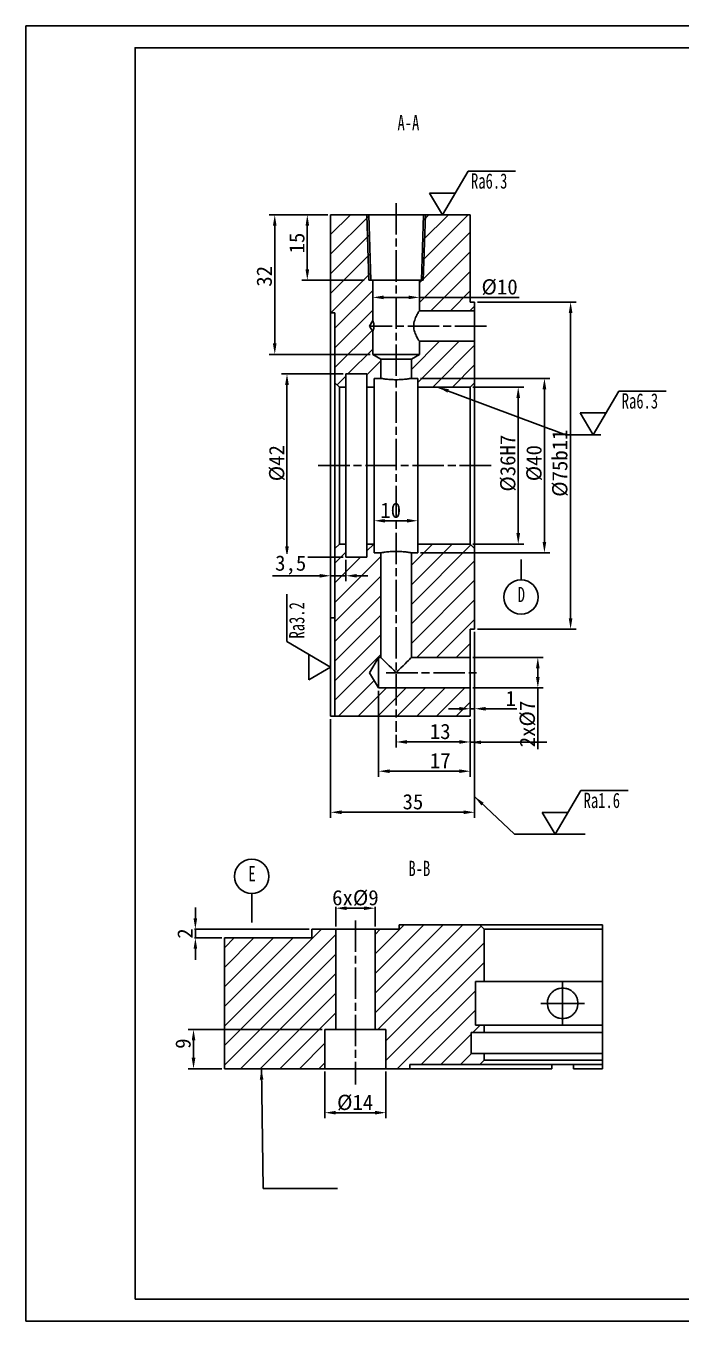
# Model space of a CAD drawing. Header units: millimetres. Extents: x 0 to 420, y 0 to 297.
# Drawn here: x 0 to 150.1, y 0 to 297 of the extents above; entities that cross this region are included whole.
import ezdxf

# ---------------------------------------------------------------- set-up
doc = ezdxf.new("R2010")
doc.units = ezdxf.units.MM
doc.header["$LTSCALE"] = 0.3
doc.linetypes.add('ACAD_ISO08W100', pattern=[36, 24, -3, 6, -3])
doc.layers.add('10', color=7, linetype='Continuous')
for name, color, linetype, lineweight in [('尺寸', 3, 'Continuous', 25), ('点画线', 1, 'ACAD_ISO08W100', 25), ('粗实线', 5, 'Continuous', 30), ('细实线', 3, 'Continuous', 25)]:
    doc.layers.add(name, color=color, linetype=linetype, lineweight=lineweight)
doc.styles.add('SLDTEXTSTYLE2', font='TXT', dxfattribs={"width": 0.7})
doc.styles.add('SLDTEXTSTYLE5', font='TXT', dxfattribs={"width": 0.7})
doc.styles.get("Standard").update_dxf_attribs({"font": 'simfang.ttf', "height": 3.5})
doc.dimstyles.new('线性', dxfattribs={"dimtxt": 3.5, "dimasz": 2.5, "dimexe": 1.25, "dimexo": 0.625, "dimtad": 1, "dimtxsty": 'Standard', "dimcen": 2.5, "dimadec": 0, "dimazin": 0, "dimtfac": 1, "dimtmove": 0, "dimatfit": 3, "dimfxl": 1, "dimtfill": 1, "dimarcsym": 0})
doc.dimstyles.new('角度', dxfattribs={"dimtxt": 3.5, "dimasz": 2.5, "dimexe": 1.25, "dimexo": 0.625, "dimtad": 1, "dimtih": 1, "dimtoh": 1, "dimtxsty": 'Standard', "dimcen": 2.5, "dimadec": 0, "dimazin": 0, "dimtfac": 1, "dimtmove": 0, "dimatfit": 3, "dimfxl": 1, "dimtfill": 1, "dimarcsym": 0})
pattern_1 = [(45, (-10.6277, -10.935), (-2.245064, 2.245064), [])]

# ---------------------------------------------------------------- blocks, each defined once
blk = doc.blocks.new('*D176')
at = {"layer": 'Defpoints', "color": 0, "transparency": 16777216}
for p in [(64.49, 253.68), (69.83, 253.68), (78.12, 238.68)]:
    blk.add_point(p, dxfattribs=at)
at = {"layer": '尺寸', "color": 0, "lineweight": -2, "transparency": 16777216}
for p, q in [((69.21, 253.68), (63.24, 253.68)), ((64.49, 241.18), (64.49, 251.18)), ((77.5, 238.68), (63.24, 238.68))]:
    blk.add_line(p, q, dxfattribs=at)
at = {"layer": '尺寸', "color": 0, "transparency": 16777216}
for points in [[(64.08, 251.18), (64.91, 251.18), (64.49, 253.68)], [(64.08, 241.18), (64.91, 241.18), (64.49, 238.68)]]:
    blk.add_solid(points, dxfattribs=at)
at = {"layer": '尺寸', "color": 0, "transparency": 16777216, "insert": (60.33, 247.21), "char_height": 3.5, "attachment_point": 2, "rotation": 90, "bg_fill": 3, "box_fill_scale": 1.1, "bg_fill_color": 256, "bg_fill_true_color": 13158600, "bg_fill_transparency": 0}
blk.add_mtext('15', dxfattribs=at)
blk = doc.blocks.new('*D177')
at = {"layer": 'Defpoints', "color": 0, "transparency": 16777216}
for p in [(69.83, 253.68), (57.03, 221.68), (79.48, 221.68)]:
    blk.add_point(p, dxfattribs=at)
at = {"layer": '尺寸', "color": 0, "lineweight": -2, "transparency": 16777216}
for p, q in [((69.21, 253.68), (55.78, 253.68)), ((57.03, 251.18), (57.03, 224.18)), ((78.86, 221.68), (55.78, 221.68))]:
    blk.add_line(p, q, dxfattribs=at)
at = {"layer": '尺寸', "color": 0, "transparency": 16777216}
for points in [[(56.61, 251.18), (57.44, 251.18), (57.03, 253.68)], [(56.61, 224.18), (57.44, 224.18), (57.03, 221.68)]]:
    blk.add_solid(points, dxfattribs=at)
at = {"layer": '尺寸', "color": 0, "transparency": 16777216, "insert": (52.86, 239.58), "char_height": 3.5, "attachment_point": 2, "rotation": 90, "bg_fill": 3, "box_fill_scale": 1.1, "bg_fill_color": 256, "bg_fill_true_color": 13158600, "bg_fill_transparency": 0}
blk.add_mtext('32', dxfattribs=at)
blk = doc.blocks.new('*D178')
at = {"layer": 'Defpoints', "color": 0, "transparency": 16777216}
for p in [(73.33, 217.18), (59.83, 175.18), (73.33, 175.18)]:
    blk.add_point(p, dxfattribs=at)
at = {"layer": '尺寸', "color": 0, "lineweight": -2, "transparency": 16777216}
for p, q in [((72.71, 217.18), (58.58, 217.18)), ((59.83, 214.68), (59.83, 177.68)), ((72.71, 175.18), (58.58, 175.18))]:
    blk.add_line(p, q, dxfattribs=at)
at = {"layer": '尺寸', "color": 0, "transparency": 16777216}
for points in [[(59.41, 214.68), (60.25, 214.68), (59.83, 217.18)], [(59.41, 177.68), (60.25, 177.68), (59.83, 175.18)]]:
    blk.add_solid(points, dxfattribs=at)
at = {"layer": '尺寸', "color": 0, "transparency": 16777216, "insert": (55.71, 196.73), "char_height": 3.5, "attachment_point": 2, "rotation": 90, "bg_fill": 3, "box_fill_scale": 1.1, "bg_fill_color": 256, "bg_fill_true_color": 13158600, "bg_fill_transparency": 0}
blk.add_mtext('%%c42', dxfattribs=at)
blk = doc.blocks.new('*D179')
at = {"layer": 'Defpoints', "color": 0, "transparency": 16777216}
for p in [(73.33, 175.18), (73.33, 170.91), (69.83, 138.68)]:
    blk.add_point(p, dxfattribs=at)
at = {"layer": '尺寸', "color": 0, "lineweight": -2, "transparency": 16777216}
for p, q in [((73.33, 174.56), (73.33, 169.66)), ((67.33, 170.91), (56.52, 170.91)), ((69.83, 139.31), (69.83, 172.16)), ((73.33, 170.91), (69.83, 170.91)), ((75.83, 170.91), (78.33, 170.91))]:
    blk.add_line(p, q, dxfattribs=at)
at = {"layer": '尺寸', "color": 0, "transparency": 16777216}
for points in [[(67.33, 171.32), (67.33, 170.49), (69.83, 170.91)], [(75.83, 171.32), (75.83, 170.49), (73.33, 170.91)]]:
    blk.add_solid(points, dxfattribs=at)
at = {"layer": '尺寸', "color": 0, "transparency": 16777216, "insert": (60.68, 175.57), "char_height": 3.5, "attachment_point": 2, "bg_fill": 3, "box_fill_scale": 1.1, "bg_fill_color": 256, "bg_fill_true_color": 13158600, "bg_fill_transparency": 0}
blk.add_mtext('3,5', dxfattribs=at)
blk = doc.blocks.new('*D180')
at = {"layer": 'Defpoints', "color": 0, "transparency": 16777216}
for p in [(89.83, 183.53), (79.83, 176.18), (89.83, 176.18)]:
    blk.add_point(p, dxfattribs=at)
at = {"layer": '尺寸', "color": 0, "lineweight": -2, "transparency": 16777216}
for p, q in [((79.83, 176.81), (79.83, 184.78)), ((89.83, 176.81), (89.83, 184.78)), ((82.33, 183.53), (87.33, 183.53))]:
    blk.add_line(p, q, dxfattribs=at)
at = {"layer": '尺寸', "color": 0, "transparency": 16777216}
for points in [[(82.33, 183.94), (82.33, 183.11), (79.83, 183.53)], [(87.33, 183.94), (87.33, 183.11), (89.83, 183.53)]]:
    blk.add_solid(points, dxfattribs=at)
at = {"layer": '尺寸', "color": 0, "transparency": 16777216, "insert": (83.6, 187.69), "char_height": 3.5, "attachment_point": 2, "bg_fill": 3, "box_fill_scale": 1.1, "bg_fill_color": 256, "bg_fill_true_color": 13158600, "bg_fill_transparency": 0}
blk.add_mtext('10', dxfattribs=at)
blk = doc.blocks.new('*D181')
at = {"layer": 'Defpoints', "color": 0, "transparency": 16777216}
for p in [(79.48, 238.68), (90.18, 234.75), (90.18, 231.68)]:
    blk.add_point(p, dxfattribs=at)
at = {"layer": '尺寸', "color": 0, "lineweight": -2, "transparency": 16777216}
for p, q in [((79.48, 238.06), (79.48, 233.5)), ((81.98, 234.75), (87.68, 234.75)), ((90.18, 232.31), (90.18, 236)), ((90.18, 234.75), (113.01, 234.75))]:
    blk.add_line(p, q, dxfattribs=at)
at = {"layer": '尺寸', "color": 0, "transparency": 16777216}
for points in [[(81.98, 235.16), (81.98, 234.33), (79.48, 234.75)], [(87.68, 235.16), (87.68, 234.33), (90.18, 234.75)]]:
    blk.add_solid(points, dxfattribs=at)
at = {"layer": '尺寸', "color": 0, "transparency": 16777216, "insert": (108.56, 238.91), "char_height": 3.5, "attachment_point": 2, "bg_fill": 3, "box_fill_scale": 1.1, "bg_fill_color": 256, "bg_fill_true_color": 13158600, "bg_fill_transparency": 0}
blk.add_mtext('%%c10', dxfattribs=at)
blk = doc.blocks.new('*D182')
at = {"layer": 'Defpoints', "color": 0, "transparency": 16777216}
for p in [(101.83, 214.18), (101.83, 178.18), (112.83, 178.18)]:
    blk.add_point(p, dxfattribs=at)
at = {"layer": '尺寸', "color": 0, "lineweight": -2, "transparency": 16777216}
for p, q in [((102.46, 214.18), (114.08, 214.18)), ((112.83, 211.68), (112.83, 180.68)), ((102.46, 178.18), (114.08, 178.18))]:
    blk.add_line(p, q, dxfattribs=at)
at = {"layer": '尺寸', "color": 0, "transparency": 16777216}
for points in [[(112.41, 211.68), (113.25, 211.68), (112.83, 214.18)], [(112.41, 180.68), (113.25, 180.68), (112.83, 178.18)]]:
    blk.add_solid(points, dxfattribs=at)
at = {"layer": '尺寸', "color": 0, "transparency": 16777216, "insert": (108.67, 196.73), "char_height": 3.5, "attachment_point": 2, "rotation": 90, "bg_fill": 3, "box_fill_scale": 1.1, "bg_fill_color": 256, "bg_fill_true_color": 13158600, "bg_fill_transparency": 0}
blk.add_mtext('%%c36H7', dxfattribs=at)
blk = doc.blocks.new('*D183')
at = {"layer": 'Defpoints', "color": 0, "transparency": 16777216}
for p in [(89.83, 216.18), (118.83, 216.18), (89.83, 176.18)]:
    blk.add_point(p, dxfattribs=at)
at = {"layer": '尺寸', "color": 0, "lineweight": -2, "transparency": 16777216}
for p, q in [((90.46, 216.18), (120.08, 216.18)), ((118.83, 178.68), (118.83, 213.68)), ((90.46, 176.18), (120.08, 176.18))]:
    blk.add_line(p, q, dxfattribs=at)
at = {"layer": '尺寸', "color": 0, "transparency": 16777216}
for points in [[(118.41, 213.68), (119.25, 213.68), (118.83, 216.18)], [(118.41, 178.68), (119.25, 178.68), (118.83, 176.18)]]:
    blk.add_solid(points, dxfattribs=at)
at = {"layer": '尺寸', "color": 0, "transparency": 16777216, "insert": (114.67, 196.73), "char_height": 3.5, "attachment_point": 2, "rotation": 90, "bg_fill": 3, "box_fill_scale": 1.1, "bg_fill_color": 256, "bg_fill_true_color": 13158600, "bg_fill_transparency": 0}
blk.add_mtext('%%c40', dxfattribs=at)
blk = doc.blocks.new('*D184')
at = {"layer": 'Defpoints', "color": 0, "transparency": 16777216}
for p in [(102.83, 233.68), (102.83, 158.68), (124.83, 158.68)]:
    blk.add_point(p, dxfattribs=at)
at = {"layer": '尺寸', "color": 0, "lineweight": -2, "transparency": 16777216}
for p, q in [((103.46, 233.68), (126.08, 233.68)), ((124.83, 231.18), (124.83, 161.18)), ((103.46, 158.68), (126.08, 158.68))]:
    blk.add_line(p, q, dxfattribs=at)
at = {"layer": '尺寸', "color": 0, "transparency": 16777216}
for points in [[(124.41, 231.18), (125.25, 231.18), (124.83, 233.68)], [(124.41, 161.18), (125.25, 161.18), (124.83, 158.68)]]:
    blk.add_solid(points, dxfattribs=at)
at = {"layer": '尺寸', "color": 0, "transparency": 16777216, "insert": (120.59, 196.73), "char_height": 3.5, "attachment_point": 2, "rotation": 90, "bg_fill": 3, "box_fill_scale": 1.1, "bg_fill_color": 256, "bg_fill_true_color": 13158600, "bg_fill_transparency": 0}
blk.add_mtext('%%c75b11', dxfattribs=at)
blk = doc.blocks.new('*D185')
at = {"layer": 'Defpoints', "color": 0, "transparency": 16777216}
for p in [(101.83, 152.18), (101.83, 145.18), (117.32, 145.18)]:
    blk.add_point(p, dxfattribs=at)
at = {"layer": '尺寸', "color": 0, "lineweight": -2, "transparency": 16777216}
for p, q in [((102.46, 152.18), (118.57, 152.18)), ((117.32, 149.68), (117.32, 147.68)), ((102.46, 145.18), (118.57, 145.18)), ((117.32, 145.18), (117.32, 131.16))]:
    blk.add_line(p, q, dxfattribs=at)
at = {"layer": '尺寸', "color": 0, "transparency": 16777216}
for points in [[(116.9, 149.68), (117.73, 149.68), (117.32, 152.18)], [(116.9, 147.68), (117.73, 147.68), (117.32, 145.18)]]:
    blk.add_solid(points, dxfattribs=at)
at = {"layer": '尺寸', "color": 0, "transparency": 16777216, "insert": (113.15, 136.92), "char_height": 3.5, "attachment_point": 2, "rotation": 90, "bg_fill": 3, "box_fill_scale": 1.1, "bg_fill_color": 256, "bg_fill_true_color": 13158600, "bg_fill_transparency": 0}
blk.add_mtext('2x%%c7', dxfattribs=at)
blk = doc.blocks.new('*D186')
at = {"layer": 'Defpoints', "color": 0, "transparency": 16777216}
for p in [(101.83, 138.68), (84.83, 135.1), (101.83, 132.8)]:
    blk.add_point(p, dxfattribs=at)
at = {"layer": '尺寸', "color": 0, "lineweight": -2, "transparency": 16777216}
for p, q in [((101.83, 138.06), (101.83, 131.55)), ((84.83, 134.47), (84.83, 131.55)), ((87.33, 132.8), (99.33, 132.8))]:
    blk.add_line(p, q, dxfattribs=at)
at = {"layer": '尺寸', "color": 0, "transparency": 16777216}
for points in [[(87.33, 133.22), (87.33, 132.38), (84.83, 132.8)], [(99.33, 133.22), (99.33, 132.38), (101.83, 132.8)]]:
    blk.add_solid(points, dxfattribs=at)
at = {"layer": '尺寸', "color": 0, "transparency": 16777216, "insert": (94.95, 136.97), "char_height": 3.5, "attachment_point": 2, "bg_fill": 3, "box_fill_scale": 1.1, "bg_fill_color": 256, "bg_fill_true_color": 13158600, "bg_fill_transparency": 0}
blk.add_mtext('13', dxfattribs=at)
blk = doc.blocks.new('*D187')
at = {"layer": 'Defpoints', "color": 0, "transparency": 16777216}
for p in [(80.83, 145.18), (101.83, 138.68), (101.83, 126.09)]:
    blk.add_point(p, dxfattribs=at)
at = {"layer": '尺寸', "color": 0, "lineweight": -2, "transparency": 16777216}
for p, q in [((80.83, 144.56), (80.83, 124.84)), ((101.83, 138.06), (101.83, 124.84)), ((83.33, 126.09), (99.33, 126.09))]:
    blk.add_line(p, q, dxfattribs=at)
at = {"layer": '尺寸', "color": 0, "transparency": 16777216}
for points in [[(83.33, 126.51), (83.33, 125.68), (80.83, 126.09)], [(99.33, 126.51), (99.33, 125.68), (101.83, 126.09)]]:
    blk.add_solid(points, dxfattribs=at)
at = {"layer": '尺寸', "color": 0, "transparency": 16777216, "insert": (94.95, 130.26), "char_height": 3.5, "attachment_point": 2, "bg_fill": 3, "box_fill_scale": 1.1, "bg_fill_color": 256, "bg_fill_true_color": 13158600, "bg_fill_transparency": 0}
blk.add_mtext('17', dxfattribs=at)
blk = doc.blocks.new('*D188')
at = {"layer": 'Defpoints', "color": 0, "transparency": 16777216}
for p in [(102.83, 158.68), (69.83, 138.68), (102.83, 116.68)]:
    blk.add_point(p, dxfattribs=at)
at = {"layer": '尺寸', "color": 0, "lineweight": -2, "transparency": 16777216}
for p, q in [((102.83, 158.06), (102.83, 115.43)), ((69.83, 138.06), (69.83, 115.43)), ((72.33, 116.68), (100.33, 116.68))]:
    blk.add_line(p, q, dxfattribs=at)
at = {"layer": '尺寸', "color": 0, "transparency": 16777216}
for points in [[(72.33, 117.1), (72.33, 116.26), (69.83, 116.68)], [(100.33, 117.1), (100.33, 116.26), (102.83, 116.68)]]:
    blk.add_solid(points, dxfattribs=at)
at = {"layer": '尺寸', "color": 0, "transparency": 16777216, "insert": (88.7, 120.85), "char_height": 3.5, "attachment_point": 2, "bg_fill": 3, "box_fill_scale": 1.1, "bg_fill_color": 256, "bg_fill_true_color": 13158600, "bg_fill_transparency": 0}
blk.add_mtext('35', dxfattribs=at)
blk = doc.blocks.new('*D189')
at = {"layer": 'Defpoints', "color": 0, "transparency": 16777216}
for p in [(102.83, 158.68), (102.83, 140.42), (101.83, 138.68)]:
    blk.add_point(p, dxfattribs=at)
at = {"layer": '尺寸', "color": 0, "lineweight": -2, "transparency": 16777216}
for p, q in [((102.83, 158.06), (102.83, 139.17)), ((99.33, 140.42), (96.83, 140.42)), ((101.83, 139.31), (101.83, 141.67)), ((101.83, 140.42), (102.83, 140.42)), ((105.33, 140.42), (112.47, 140.42))]:
    blk.add_line(p, q, dxfattribs=at)
at = {"layer": '尺寸', "color": 0, "transparency": 16777216}
for points in [[(99.33, 140.83), (99.33, 140), (101.83, 140.42)], [(105.33, 140.83), (105.33, 140), (102.83, 140.42)]]:
    blk.add_solid(points, dxfattribs=at)
at = {"layer": '尺寸', "color": 0, "transparency": 16777216, "insert": (111.11, 144.54), "char_height": 3.5, "attachment_point": 2, "bg_fill": 3, "box_fill_scale": 1.1, "bg_fill_color": 256, "bg_fill_true_color": 13158600, "bg_fill_transparency": 0}
blk.add_mtext('1', dxfattribs=at)
blk = doc.blocks.new('SW_SFSYMBOL_2')
at = {"layer": '10', "color": 0}
for p, q in [((-6.55, -5), (-0.65, 5)), ((-0.65, 5), (10.18, 5)), ((-6.55, -5), (-9.49, 0)), ((-3.6, 0), (-9.49, 0))]:
    blk.add_line(p, q, dxfattribs=at)
at = {"layer": '10', "color": 0, "insert": (0, 4.51), "char_height": 3.5, "attachment_point": 1, "style": 'SLDTEXTSTYLE5'}
blk.add_mtext('Ra3.2', dxfattribs=at)
blk = doc.blocks.new('SW_SFSYMBOL_3')
at = {"layer": '10', "color": 0}
for p, q in [((-5, -0.65), (-5, 10.18)), ((5, -6.54), (-5, -0.65)), ((0, -3.6), (0, -9.49)), ((5, -6.54), (0, -9.49))]:
    blk.add_line(p, q, dxfattribs=at)
at = {"layer": '10', "color": 0, "insert": (-4.51, 0), "char_height": 3.5, "attachment_point": 1, "rotation": 90, "style": 'SLDTEXTSTYLE5'}
blk.add_mtext('Ra1.6', dxfattribs=at)
blk = doc.blocks.new('SW_SFSYMBOL_4')
at = {"layer": '10', "color": 0}
for p, q in [((-1.75, 0), (4.15, 10)), ((4.15, 10), (14.98, 10)), ((-1.75, 0), (-4.7, 5)), ((1.2, 5), (-4.7, 5))]:
    blk.add_line(p, q, dxfattribs=at)
at = {"layer": '10', "color": 0, "insert": (4.8, 9.51), "char_height": 3.5, "attachment_point": 1, "style": 'SLDTEXTSTYLE5'}
blk.add_mtext('Ra6.3', dxfattribs=at)
blk = doc.blocks.new('SW_SFSYMBOL_5')
at = {"layer": '10', "color": 0}
for p, q in [((1.75, 0), (7.65, 10)), ((7.65, 10), (18.48, 10)), ((1.75, 0), (-1.2, 5)), ((4.7, 5), (-1.2, 5))]:
    blk.add_line(p, q, dxfattribs=at)
at = {"layer": '10', "color": 0, "insert": (8.29, 9.51), "char_height": 3.5, "attachment_point": 1, "style": 'SLDTEXTSTYLE5'}
blk.add_mtext('Ra6.3', dxfattribs=at)
blk = doc.blocks.new('SW_DATUMTAG_0')
at = {"layer": '10', "color": 0}
blk.add_line((0.77, 10.8), (0.77, 6.1), dxfattribs=at)
blk.add_circle((0.77, 2.17), 3.94, dxfattribs=at)
at = {"layer": '10', "color": 0, "insert": (0, 4.51, 38.72), "char_height": 3.5, "attachment_point": 1, "style": 'SLDTEXTSTYLE2'}
blk.add_mtext('D', dxfattribs=at)
blk = doc.blocks.new('*D190')
at = {"layer": 'Defpoints', "color": 0, "transparency": 16777216}
for p in [(68.51, 57.87), (82.51, 57.87), (82.51, 47.79)]:
    blk.add_point(p, dxfattribs=at)
at = {"layer": '尺寸', "color": 0, "lineweight": -2, "transparency": 16777216}
for p, q in [((68.51, 57.24), (68.51, 46.54)), ((82.51, 57.24), (82.51, 46.54)), ((71.01, 47.79), (80.01, 47.79))]:
    blk.add_line(p, q, dxfattribs=at)
at = {"layer": '尺寸', "color": 0, "transparency": 16777216}
for points in [[(71.01, 48.21), (71.01, 47.37), (68.51, 47.79)], [(80.01, 48.21), (80.01, 47.37), (82.51, 47.79)]]:
    blk.add_solid(points, dxfattribs=at)
at = {"layer": '尺寸', "color": 0, "transparency": 16777216, "insert": (75.45, 51.91), "char_height": 3.5, "attachment_point": 2, "bg_fill": 3, "box_fill_scale": 1.1, "bg_fill_color": 256, "bg_fill_true_color": 13158600, "bg_fill_transparency": 0}
blk.add_mtext('%%c14', dxfattribs=at)
blk = doc.blocks.new('*D191')
at = {"layer": 'Defpoints', "color": 0, "transparency": 16777216}
for p in [(68.51, 66.87), (38.41, 57.87), (45.51, 57.87)]:
    blk.add_point(p, dxfattribs=at)
at = {"layer": '尺寸', "color": 0, "lineweight": -2, "transparency": 16777216}
for p, q in [((67.88, 66.87), (37.16, 66.87)), ((38.41, 64.37), (38.41, 60.37)), ((44.88, 57.87), (37.16, 57.87))]:
    blk.add_line(p, q, dxfattribs=at)
at = {"layer": '尺寸', "color": 0, "transparency": 16777216}
for points in [[(37.99, 64.37), (38.83, 64.37), (38.41, 66.87)], [(37.99, 60.37), (38.83, 60.37), (38.41, 57.87)]]:
    blk.add_solid(points, dxfattribs=at)
at = {"layer": '尺寸', "color": 0, "transparency": 16777216, "insert": (34.25, 63.63), "char_height": 3.5, "attachment_point": 2, "rotation": 90, "bg_fill": 3, "box_fill_scale": 1.1, "bg_fill_color": 256, "bg_fill_true_color": 13158600, "bg_fill_transparency": 0}
blk.add_mtext('9', dxfattribs=at)
blk = doc.blocks.new('*D192')
at = {"layer": 'Defpoints', "color": 0, "transparency": 16777216}
for p in [(71.01, 89.87), (80.01, 89.87)]:
    blk.add_point(p, dxfattribs=at)
at = {"layer": '尺寸', "color": 0, "lineweight": -2, "transparency": 16777216}
for p, q in [((71.01, 90.49), (71.01, 95.93)), ((80.01, 90.49), (80.01, 95.93)), ((73.51, 94.68), (77.51, 94.68))]:
    blk.add_line(p, q, dxfattribs=at)
at = {"layer": '尺寸', "color": 0, "transparency": 16777216}
for points in [[(73.51, 95.1), (73.51, 94.26), (71.01, 94.68)], [(77.51, 95.1), (77.51, 94.26), (80.01, 94.68)]]:
    blk.add_solid(points, dxfattribs=at)
at = {"layer": '尺寸', "color": 0, "transparency": 16777216, "insert": (75.51, 98.85), "char_height": 3.5, "attachment_point": 2, "bg_fill": 3, "box_fill_scale": 1.1, "bg_fill_color": 256, "bg_fill_true_color": 13158600, "bg_fill_transparency": 0}
blk.add_mtext('6x%%c9', dxfattribs=at)
at = {"layer": 'Defpoints', "color": 0, "transparency": 16777216}
blk.add_point((80.01, 94.68), dxfattribs=at)
blk = doc.blocks.new('*D193')
at = {"layer": 'Defpoints', "color": 0, "transparency": 16777216}
for p in [(65.51, 89.87), (45.51, 87.87)]:
    blk.add_point(p, dxfattribs=at)
at = {"layer": '尺寸', "color": 0, "lineweight": -2, "transparency": 16777216}
for p, q in [((38.84, 92.37), (38.84, 94.87)), ((64.88, 89.87), (37.59, 89.87)), ((38.84, 89.87), (38.84, 87.87)), ((44.88, 87.87), (37.59, 87.87)), ((38.84, 85.37), (38.84, 82.87))]:
    blk.add_line(p, q, dxfattribs=at)
at = {"layer": '尺寸', "color": 0, "transparency": 16777216}
for points in [[(38.42, 92.37), (39.25, 92.37), (38.84, 89.87)], [(38.42, 85.37), (39.25, 85.37), (38.84, 87.87)]]:
    blk.add_solid(points, dxfattribs=at)
at = {"layer": '尺寸', "color": 0, "transparency": 16777216, "insert": (34.71, 88.87), "char_height": 3.5, "attachment_point": 2, "rotation": 90, "bg_fill": 3, "box_fill_scale": 1.1, "bg_fill_color": 256, "bg_fill_true_color": 13158600, "bg_fill_transparency": 0}
blk.add_mtext('2', dxfattribs=at)
at = {"layer": 'Defpoints', "color": 0, "transparency": 16777216}
blk.add_point((38.84, 87.87), dxfattribs=at)
blk = doc.blocks.new('SW_CENTERMARKSYMBOL_9')
at = {"layer": '10', "color": 0}
for p, q in [((0, 2.5), (0, 5)), ((-2.5, 0), (-5, 0)), ((0, 0), (-2.5, 0)), ((0, 0), (0, 2.5)), ((0, 0), (0, -2.5)), ((0, 0), (2.5, 0)), ((2.5, 0), (5, 0)), ((0, -2.5), (0, -5))]:
    blk.add_line(p, q, dxfattribs=at)
blk = doc.blocks.new('SW_DATUMTAG_1')
at = {"layer": '10', "color": 0}
blk.add_line((0.77, -8.43), (0.77, -1.77), dxfattribs=at)
blk.add_circle((0.77, 2.17), 3.94, dxfattribs=at)
at = {"layer": '10', "color": 0, "insert": (0, 4.51, 28.85), "char_height": 3.5, "attachment_point": 1, "style": 'SLDTEXTSTYLE2'}
blk.add_mtext('E', dxfattribs=at)

msp = doc.modelspace()

# ---------------------------------------------------------------- hatches: boundary and pattern name
at = {"layer": '细实线'}
h = msp.add_hatch(dxfattribs=at)
h.set_pattern_fill('ANSI31', color=256, style=0)
h.set_pattern_definition(pattern_1)
h.paths.add_polyline_path([(78.552, 253.68), (69.831, 253.68), (69.831, 231.18), (70.831, 231.18), (70.831, 215.18), (71.831, 214.18), (73.331, 214.18), (73.331, 217.18), (78.131, 217.18), (78.131, 214.18), (79.831, 214.18), (79.831, 216.18), (81.331, 216.18), (81.331, 220.569), (79.481, 221.68), (79.481, 226.927), (78.728, 228.18), (79.481, 229.433), (79.481, 238.68), (79.02, 238.68)], flags=0)
h = msp.add_hatch(dxfattribs=at)
h.set_pattern_fill('ANSI31', color=256, style=0)
h.set_pattern_definition(pattern_1)
h.paths.add_polyline_path([(102.831, 233.68), (101.831, 233.68), (101.831, 253.68), (99.831, 253.68), (91.11, 253.68), (90.641, 238.68), (90.181, 238.68), (90.181, 231.68), (102.831, 231.68)], flags=0)
h = msp.add_hatch(dxfattribs=at)
h.set_pattern_fill('ANSI31', color=256, style=0)
h.set_pattern_definition(pattern_1)
h.paths.add_polyline_path([(89.831, 216.18), (89.831, 214.18), (101.831, 214.18), (102.831, 215.18), (102.831, 224.68), (90.181, 224.68), (90.181, 221.68), (88.331, 220.569), (88.331, 216.18)], flags=0)
h = msp.add_hatch(dxfattribs=at)
h.set_pattern_fill('ANSI31', color=256, style=0)
h.set_pattern_definition(pattern_1)
h.paths.add_polyline_path([(99.831, 138.68), (101.831, 138.68), (101.831, 145.18), (80.831, 145.18), (78.728, 148.68), (80.831, 152.18), (81.331, 152.18), (81.331, 176.18), (79.831, 176.18), (79.831, 178.18), (78.131, 178.18), (78.131, 175.18), (73.331, 175.18), (73.331, 178.18), (71.831, 178.18), (70.831, 177.18), (70.831, 138.68)], flags=0)
h = msp.add_hatch(dxfattribs=at)
h.set_pattern_fill('ANSI31', color=256, style=0)
h.set_pattern_definition(pattern_1)
h.paths.add_polyline_path([(102.831, 158.68), (102.831, 177.18), (101.831, 178.18), (89.831, 178.18), (89.831, 176.18), (88.331, 176.18), (88.331, 152.18), (101.831, 152.18), (101.831, 158.68)], flags=0)
h = msp.add_hatch(dxfattribs=at)
h.set_pattern_fill('ANSI31', color=256, style=0)
h.set_pattern_definition(pattern_1)
h.paths.add_polyline_path([(65.506, 87.865), (45.506, 87.865), (45.506, 57.865), (68.506, 57.865), (68.506, 66.865), (71.006, 66.865), (71.006, 89.865), (65.506, 89.865)], flags=0)
h = msp.add_hatch(dxfattribs=at)
h.set_pattern_fill('ANSI31', color=256, style=0)
h.set_pattern_definition(pattern_1)
h.paths.add_polyline_path([(105.006, 67.865), (103.006, 67.865), (103.006, 77.865), (105.006, 77.865), (105.006, 89.865), (104.006, 90.865), (85.506, 90.865), (85.506, 89.865), (80.006, 89.865), (80.006, 66.865), (82.506, 66.865), (82.506, 57.865), (88.006, 57.865), (88.006, 58.865), (104.006, 58.865), (105.006, 59.865), (105.006, 61.365), (102.006, 61.365), (102.006, 66.165), (105.006, 66.165)], flags=0)

# ---------------------------------------------------------------- linework, layer by layer
msp.add_lwpolyline([(0, 0), (420, 0), (420, 297), (0, 297)], close=True)
at = {"lineweight": 30}
msp.add_lwpolyline([(25, 5), (415, 5), (415, 292), (25, 292)], close=True, dxfattribs=at)
at = {"layer": '粗实线'}
for p, q in [((69.831, 253.68), (69.831, 231.18)), ((69.831, 253.68), (78.552, 253.68)), ((78.552, 253.68), (79.02, 238.68)), ((91.11, 253.68), (78.552, 253.68)), ((90.641, 238.68), (91.11, 253.68)), ((91.11, 253.68), (99.831, 253.68)), ((99.831, 253.68), (101.831, 253.68)), ((101.831, 233.68), (101.831, 253.68)), ((79.02, 238.68), (79.481, 238.68)), ((79.481, 238.68), (79.481, 229.433)), ((90.181, 238.68), (79.481, 238.68)), ((90.181, 231.68), (90.181, 238.68)), ((90.181, 238.68), (90.641, 238.68)), ((102.831, 231.68), (90.181, 231.68)), ((101.831, 233.68), (102.831, 233.68)), ((102.831, 231.68), (102.831, 233.68)), ((102.831, 224.68), (102.831, 231.68)), ((70.831, 231.18), (69.831, 231.18)), ((69.831, 231.18), (69.831, 161.27)), ((70.831, 231.18), (70.831, 215.18)), ((79.481, 229.433), (78.728, 228.18)), ((78.728, 228.18), (79.481, 226.927)), ((79.481, 226.927), (79.481, 221.68)), ((90.181, 224.68), (102.831, 224.68)), ((90.181, 221.68), (90.181, 224.68)), ((102.831, 215.18), (102.831, 224.68)), ((90.181, 221.68), (79.481, 221.68)), ((79.481, 221.68), (81.331, 220.569)), ((81.331, 220.569), (88.331, 220.569)), ((81.331, 216.18), (81.331, 220.569)), ((88.331, 220.569), (90.181, 221.68)), ((88.331, 220.569), (88.331, 216.18)), ((73.331, 217.18), (78.131, 217.18)), ((73.331, 214.18), (73.331, 217.18)), ((78.131, 217.18), (78.131, 214.18)), ((70.831, 215.18), (71.831, 214.18)), ((70.831, 177.18), (70.831, 215.18)), ((71.831, 214.18), (73.331, 214.18)), ((71.831, 214.18), (71.831, 178.18)), ((73.331, 214.18), (73.331, 178.18)), ((78.131, 214.18), (79.831, 214.18)), ((78.131, 214.18), (78.131, 178.18)), ((79.831, 216.18), (81.331, 216.18)), ((79.831, 214.18), (79.831, 216.18)), ((79.831, 214.18), (79.831, 178.18)), ((88.331, 216.18), (89.831, 216.18)), ((89.831, 216.18), (89.831, 214.18)), ((89.831, 214.18), (101.831, 214.18)), ((89.831, 214.18), (89.831, 178.18)), ((101.831, 214.18), (102.831, 215.18)), ((101.831, 178.18), (101.831, 214.18)), ((102.831, 215.18), (102.831, 177.18)), ((71.831, 178.18), (70.831, 177.18)), ((70.831, 177.18), (70.831, 138.68)), ((73.331, 178.18), (71.831, 178.18)), ((73.331, 175.18), (73.331, 178.18)), ((78.131, 178.18), (78.131, 175.18)), ((79.831, 178.18), (78.131, 178.18)), ((79.831, 176.18), (79.831, 178.18)), ((81.331, 176.18), (79.831, 176.18)), ((81.331, 152.18), (81.331, 176.18)), ((89.831, 176.18), (88.331, 176.18)), ((88.331, 176.18), (88.331, 152.18)), ((89.831, 178.18), (89.831, 176.18)), ((101.831, 178.18), (89.831, 178.18)), ((102.831, 177.18), (101.831, 178.18)), ((102.831, 158.68), (102.831, 177.18)), ((78.131, 175.18), (73.331, 175.18)), ((70.831, 161.27), (69.831, 161.27)), ((69.831, 161.27), (69.831, 138.68)), ((102.831, 158.68), (101.831, 158.68)), ((101.831, 152.18), (101.831, 158.68)), ((80.831, 152.18), (78.728, 148.68)), ((80.831, 145.18), (80.831, 152.18)), ((81.331, 152.18), (80.831, 152.18)), ((101.831, 152.18), (88.331, 152.18)), ((101.831, 145.18), (101.831, 152.18)), ((78.728, 148.68), (80.831, 145.18)), ((80.831, 145.18), (101.831, 145.18)), ((101.831, 138.68), (101.831, 145.18)), ((70.831, 138.68), (69.831, 138.68)), ((99.831, 138.68), (70.831, 138.68)), ((101.831, 138.68), (99.831, 138.68)), ((65.506, 87.865), (65.506, 89.865)), ((71.006, 89.865), (65.506, 89.865)), ((71.006, 89.865), (80.006, 89.865)), ((71.006, 66.865), (71.006, 89.865)), ((80.006, 89.865), (80.006, 66.865)), ((85.506, 89.865), (80.006, 89.865)), ((85.506, 89.865), (85.506, 90.865)), ((104.006, 90.865), (85.506, 90.865)), ((104.006, 90.865), (132.175, 90.865)), ((105.006, 89.865), (104.006, 90.865)), ((132.175, 89.865), (105.006, 89.865)), ((105.006, 77.865), (105.006, 89.865)), ((132.175, 89.865), (132.175, 77.865)), ((45.506, 57.865), (45.506, 87.865)), ((45.506, 87.865), (65.506, 87.865)), ((103.006, 77.865), (105.006, 77.865)), ((103.006, 67.865), (103.006, 77.865)), ((105.006, 77.865), (132.175, 77.865)), ((132.175, 77.865), (132.175, 67.865)), ((68.506, 66.865), (71.006, 66.865)), ((68.506, 57.865), (68.506, 66.865)), ((80.006, 66.865), (71.006, 66.865)), ((80.006, 66.865), (82.506, 66.865)), ((82.506, 66.865), (82.506, 57.865)), ((102.006, 66.165), (105.006, 66.165)), ((102.006, 61.365), (102.006, 66.165)), ((105.006, 67.865), (103.006, 67.865)), ((105.006, 66.165), (105.006, 67.865)), ((105.006, 67.865), (132.175, 67.865)), ((105.006, 66.165), (132.175, 66.165)), ((132.175, 67.865), (132.175, 66.165)), ((132.175, 66.165), (132.175, 61.365)), ((105.006, 61.365), (102.006, 61.365)), ((104.006, 58.865), (105.006, 59.865)), ((105.006, 59.865), (105.006, 61.365)), ((105.006, 61.365), (132.175, 61.365)), ((105.006, 59.865), (132.175, 59.865)), ((132.175, 61.365), (132.175, 59.865)), ((45.506, 57.865), (68.506, 57.865)), ((82.506, 57.865), (68.506, 57.865)), ((82.506, 57.865), (88.006, 57.865)), ((88.006, 58.865), (104.006, 58.865)), ((88.006, 58.865), (88.006, 57.865)), ((88.006, 57.865), (120.506, 57.865)), ((132.175, 58.865), (104.006, 58.865)), ((120.506, 58.865), (120.506, 57.865)), ((125.506, 58.865), (125.506, 57.865)), ((125.506, 57.865), (132.175, 57.865)), ((132.175, 57.865), (132.175, 58.865))]:
    msp.add_line(p, q, dxfattribs=at)
at = {"layer": '粗实线', "flags": 128}
for points in [[(81.331, 152.18), (81.374, 152.137), (81.502, 152.009), (81.712, 151.799), (81.999, 151.512), (82.356, 151.155), (82.773, 150.737), (83.242, 150.269), (83.749, 149.762), (84.283, 149.228), (84.831, 148.68)], [(84.831, 148.68), (85.378, 149.228), (85.912, 149.762), (86.42, 150.269), (86.888, 150.737), (87.306, 151.155), (87.662, 151.512), (87.949, 151.799), (88.159, 152.009), (88.288, 152.137), (88.331, 152.18)]]:
    msp.add_lwpolyline(points, dxfattribs=at)
at = {"layer": '粗实线'}
for points, knots in [([(90.181, 231.68), (90.181, 231.68), (90.165, 231.656), (90.103, 231.561), (90.059, 231.491), (89.946, 231.31), (89.878, 231.199), (89.731, 230.946), (89.65, 230.801), (89.485, 230.485), (89.402, 230.314), (89.241, 229.943), (89.164, 229.742), (89.031, 229.324), (88.975, 229.103), (88.897, 228.641), (88.876, 228.404), (88.878, 227.926), (88.9, 227.693), (88.979, 227.239), (89.037, 227.016), (89.17, 226.599), (89.247, 226.402), (89.409, 226.032), (89.492, 225.862), (89.656, 225.549), (89.736, 225.405), (89.882, 225.154), (89.948, 225.046), (90.059, 224.868), (90.105, 224.797), (90.165, 224.704), (90.181, 224.68), (90.181, 224.68)], [0, 0, 0, 0, 0.0625, 0.0625, 0.125, 0.125, 0.1875, 0.1875, 0.25, 0.25, 0.3125, 0.3125, 0.375, 0.375, 0.4375, 0.4375, 0.5, 0.5, 0.5625, 0.5625, 0.625, 0.625, 0.6875, 0.6875, 0.75, 0.75, 0.8125, 0.8125, 0.875, 0.875, 0.9375, 0.9375, 1, 1, 1, 1]), ([(79.481, 226.927), (79.481, 226.927), (79.492, 226.955), (79.532, 227.065), (79.562, 227.146), (79.631, 227.354), (79.671, 227.485), (79.723, 227.716), (79.739, 227.799), (79.762, 227.983), (79.769, 228.081), (79.769, 228.279), (79.762, 228.378), (79.739, 228.56), (79.723, 228.645), (79.67, 228.878), (79.631, 229.006), (79.562, 229.215), (79.533, 229.295), (79.492, 229.405), (79.481, 229.433), (79.481, 229.433)], [0, 0, 0, 0, 0.125, 0.125, 0.25, 0.25, 0.375, 0.375, 0.4375, 0.4375, 0.5, 0.5, 0.5625, 0.5625, 0.625, 0.625, 0.75, 0.75, 0.875, 0.875, 1, 1, 1, 1]), ([(88.331, 216.18), (88.331, 216.18), (88.308, 216.176), (88.218, 216.161), (88.151, 216.149), (87.977, 216.121), (87.868, 216.104), (87.613, 216.067), (87.468, 216.047), (87.146, 216.007), (86.966, 215.986), (86.587, 215.949), (86.386, 215.932), (85.962, 215.903), (85.74, 215.891), (85.293, 215.876), (85.064, 215.872), (84.602, 215.872), (84.374, 215.876), (83.926, 215.891), (83.703, 215.903), (83.28, 215.931), (83.079, 215.948), (82.698, 215.986), (82.519, 216.006), (82.196, 216.046), (82.051, 216.066), (81.795, 216.104), (81.687, 216.121), (81.512, 216.149), (81.444, 216.161), (81.353, 216.176), (81.331, 216.18), (81.331, 216.18)], [0, 0, 0, 0, 0.0625, 0.0625, 0.125, 0.125, 0.1875, 0.1875, 0.25, 0.25, 0.3125, 0.3125, 0.375, 0.375, 0.4375, 0.4375, 0.5, 0.5, 0.5625, 0.5625, 0.625, 0.625, 0.6875, 0.6875, 0.75, 0.75, 0.8125, 0.8125, 0.875, 0.875, 0.9375, 0.9375, 1, 1, 1, 1]), ([(81.331, 176.18), (81.331, 176.18), (81.353, 176.184), (81.443, 176.2), (81.51, 176.211), (81.686, 176.24), (81.794, 176.256), (82.048, 176.294), (82.195, 176.314), (82.518, 176.354), (82.693, 176.374), (83.076, 176.412), (83.279, 176.429), (83.7, 176.458), (83.921, 176.469), (84.373, 176.485), (84.601, 176.489), (85.058, 176.489), (85.291, 176.485), (85.74, 176.469), (85.958, 176.458), (86.382, 176.429), (86.587, 176.412), (86.965, 176.374), (87.143, 176.354), (87.468, 176.314), (87.613, 176.294), (87.866, 176.257), (87.976, 176.239), (88.152, 176.211), (88.218, 176.2), (88.308, 176.184), (88.331, 176.18), (88.331, 176.18)], [0, 0, 0, 0, 0.0625, 0.0625, 0.125, 0.125, 0.1875, 0.1875, 0.25, 0.25, 0.3125, 0.3125, 0.375, 0.375, 0.4375, 0.4375, 0.5, 0.5, 0.5625, 0.5625, 0.625, 0.625, 0.6875, 0.6875, 0.75, 0.75, 0.8125, 0.8125, 0.875, 0.875, 0.9375, 0.9375, 1, 1, 1, 1]), ([(123.006, 69.365), (122.774, 69.365), (122.547, 69.388), (122.099, 69.477), (121.876, 69.545), (121.453, 69.72), (121.252, 69.828), (120.872, 70.082), (120.692, 70.229), (120.37, 70.552), (120.225, 70.728), (119.969, 71.11), (119.861, 71.313), (119.686, 71.734), (119.619, 71.955), (119.529, 72.407), (119.506, 72.634), (119.506, 73.092), (119.529, 73.324), (119.618, 73.773), (119.685, 73.992), (119.86, 74.416), (119.97, 74.62), (120.223, 74.999), (120.368, 75.176), (120.693, 75.502), (120.87, 75.647), (121.248, 75.9), (121.453, 76.01), (121.876, 76.186), (122.094, 76.252), (122.544, 76.342), (122.776, 76.365), (123.233, 76.365), (123.461, 76.343), (123.914, 76.253), (124.134, 76.186), (124.556, 76.012), (124.76, 75.903), (125.141, 75.648), (125.317, 75.503), (125.64, 75.181), (125.788, 75.001), (126.042, 74.622), (126.15, 74.421), (126.326, 73.997), (126.393, 73.775), (126.483, 73.328), (126.506, 73.099), (126.506, 72.637), (126.484, 72.409), (126.395, 71.961), (126.328, 71.738), (126.152, 71.315), (126.045, 71.114), (125.791, 70.733), (125.644, 70.553), (125.322, 70.231), (125.146, 70.086), (124.763, 69.829), (124.561, 69.721), (124.14, 69.546), (123.919, 69.478), (123.467, 69.388), (123.238, 69.365), (123.006, 69.365)], [0, 0, 0, 0, 0.03125, 0.03125, 0.0625, 0.0625, 0.09375, 0.09375, 0.125, 0.125, 0.15625, 0.15625, 0.1875, 0.1875, 0.21875, 0.21875, 0.25, 0.25, 0.28125, 0.28125, 0.3125, 0.3125, 0.34375, 0.34375, 0.375, 0.375, 0.40625, 0.40625, 0.4375, 0.4375, 0.46875, 0.46875, 0.5, 0.5, 0.53125, 0.53125, 0.5625, 0.5625, 0.59375, 0.59375, 0.625, 0.625, 0.65625, 0.65625, 0.6875, 0.6875, 0.71875, 0.71875, 0.75, 0.75, 0.78125, 0.78125, 0.8125, 0.8125, 0.84375, 0.84375, 0.875, 0.875, 0.90625, 0.90625, 0.9375, 0.9375, 0.96875, 0.96875, 1, 1, 1, 1])]:
    msp.add_open_spline(points, degree=3, knots=knots, dxfattribs=at)
for points in [[(132.175, 90.865), (132.175, 90.53), (132.175, 90.197), (132.175, 89.865)], [(132.175, 59.865), (132.175, 59.534), (132.175, 59.2), (132.175, 58.865)]]:
    msp.add_open_spline(points, degree=3, dxfattribs=at)

# ---------------------------------------------------------------- block references
at = {"layer": '尺寸'}
msp.add_blockref('SW_SFSYMBOL_5', (93.72, 253.68), dxfattribs=at)
at = {"layer": '尺寸', "rotation": 270}
msp.add_blockref('SW_SFSYMBOL_3', (127.817, 116.651), dxfattribs=at)
at = {"layer": '点画线'}
msp.add_blockref('SW_CENTERMARKSYMBOL_9', (123.006, 72.865), dxfattribs=at)

# ---------------------------------------------------------------- texts
at = {"layer": '尺寸', "insert": (90.168, 105.552), "char_height": 3.5, "attachment_point": 2, "style": 'SLDTEXTSTYLE2'}
msp.add_mtext('B-B', dxfattribs=at)
at = {"layer": '细实线', "insert": (87.658, 276.567), "char_height": 3.5, "attachment_point": 2, "style": 'SLDTEXTSTYLE2'}
msp.add_mtext('A-A', dxfattribs=at)

# ---------------------------------------------------------------- next in the draw order: dimensions: what is measured, and where the dimension line sits
at = {"layer": '尺寸'}
for base, p1, p2, picture, middle in [((64.492, 253.68), (78.12, 238.68), (69.831, 253.68), '*D176', (64.492, 247.21)), ((38.838, 87.865), (65.506, 89.865), (45.506, 87.865), '*D193', (38.838, 88.865))]:
    dim = msp.add_linear_dim(base=base, p1=p1, p2=p2, angle=90, dimstyle='线性', dxfattribs=at)
    dim.commit()
    dim.dimension.update_dxf_attribs({"geometry": picture, "text_midpoint": middle, "dimtype": 160})
for base, p1, p2, text, picture, middle in [((59.831, 175.18), (73.331, 217.18), (73.331, 175.18), '%%c<>', '*D178', (59.831, 196.729)), ((112.831, 178.18), (101.831, 214.18), (101.831, 178.18), '%%c<>H7', '*D182', (112.831, 196.729)), ((117.316, 145.18), (101.831, 152.18), (101.831, 145.18), '2x%%c<>', '*D185', (117.316, 136.92))]:
    dim = msp.add_linear_dim(base=base, p1=p1, p2=p2, angle=90, text=text, dimstyle='线性', dxfattribs=at)
    dim.commit()
    dim.dimension.update_dxf_attribs({"geometry": picture, "text_midpoint": middle, "dimtype": 160})
dim = msp.add_linear_dim(base=(89.831, 183.528), p1=(79.831, 176.18), p2=(89.831, 176.18), dimstyle='线性', dxfattribs=at)
dim.commit()
dim.dimension.update_dxf_attribs({"geometry": '*D180', "text_midpoint": (83.597, 183.528), "dimtype": 160})
for base, p1, p2, text, picture, middle in [((80.006, 94.681), (71.006, 89.865), (80.006, 89.865), '6x%%c<>', '*D192', (75.506, 94.681)), ((82.506, 47.79), (68.506, 57.865), (82.506, 57.865), '%%c<>', '*D190', (75.452, 47.79))]:
    dim = msp.add_linear_dim(base=base, p1=p1, p2=p2, text=text, dimstyle='线性', dxfattribs=at)
    dim.commit()
    dim.dimension.update_dxf_attribs({"geometry": picture, "text_midpoint": middle, "dimtype": 160})

# ---------------------------------------------------------------- next in the draw order: linework, layer by layer
at = {"layer": '点画线'}
msp.add_line((75.506, 91.865), (75.506, 54.266), dxfattribs=at)

# ---------------------------------------------------------------- next in the draw order: block references
at = {"layer": '尺寸'}
msp.add_blockref('SW_DATUMTAG_1', (50.993, 99.818), dxfattribs=at)

# ---------------------------------------------------------------- next in the draw order: dimensions: what is measured, and where the dimension line sits
for base, p1, p2, picture, middle in [((57.025, 221.68), (69.831, 253.68), (79.481, 221.68), '*D177', (57.025, 239.582)), ((38.41, 57.865), (68.506, 66.865), (45.506, 57.865), '*D191', (38.41, 63.634))]:
    dim = msp.add_linear_dim(base=base, p1=p1, p2=p2, angle=90, dimstyle='线性', dxfattribs=at)
    dim.commit()
    dim.dimension.update_dxf_attribs({"geometry": picture, "text_midpoint": middle, "dimtype": 160})
dim = msp.add_linear_dim(base=(118.831, 216.18), p1=(89.831, 176.18), p2=(89.831, 216.18), angle=90, text='%%c<>', dimstyle='线性', dxfattribs=at)
dim.commit()
dim.dimension.update_dxf_attribs({"geometry": '*D183', "text_midpoint": (118.831, 196.729), "dimtype": 160})
dim = msp.add_linear_dim(base=(73.331, 170.908), p1=(69.831, 138.68), p2=(73.331, 175.18), dimstyle='线性', dxfattribs=at)
dim.commit()
dim.dimension.update_dxf_attribs({"geometry": '*D179', "text_midpoint": (60.676, 170.908), "dimtype": 160})
dim = msp.add_linear_dim(base=(101.831, 132.801), p1=(84.831, 135.099), p2=(101.831, 138.68), text='13', dimstyle='线性', dxfattribs=at)
dim.commit()
dim.dimension.update_dxf_attribs({"geometry": '*D186', "text_midpoint": (94.949, 132.801), "dimtype": 160})

# ---------------------------------------------------------------- next in the draw order: dimensions: what is measured, and where the dimension line sits
for base, p1, p2, text, picture, middle in [((90.181, 234.745), (79.481, 238.68), (90.181, 231.68), '%%c10', '*D181', (108.561, 234.745)), ((101.831, 126.092), (80.831, 145.18), (101.831, 138.68), '17', '*D187', (94.949, 126.092))]:
    dim = msp.add_linear_dim(base=base, p1=p1, p2=p2, text=text, dimstyle='线性', dxfattribs=at)
    dim.commit()
    dim.dimension.update_dxf_attribs({"geometry": picture, "text_midpoint": middle, "dimtype": 160})

# ---------------------------------------------------------------- next in the draw order: leaders
msp.add_leader([(53.975, 57.865), (54.387, 30.403), (71.443, 30.403)], dimstyle='线性', dxfattribs=at)

# ---------------------------------------------------------------- next in the draw order: linework, layer by layer
at = {"layer": '粗实线'}
msp.add_line((78.588, 238.68), (91.073, 238.68), dxfattribs=at)
at = {"layer": '细实线'}
for p, q in [((78.12, 253.68), (78.588, 238.68)), ((91.541, 253.68), (91.073, 238.68))]:
    msp.add_line(p, q, dxfattribs=at)

# ---------------------------------------------------------------- next in the draw order: dimensions: what is measured, and where the dimension line sits
at = {"layer": '尺寸'}
dim = msp.add_linear_dim(base=(124.831, 158.68), p1=(102.831, 233.68), p2=(102.831, 158.68), angle=90, text='%%c<>b11', dimstyle='线性', dxfattribs=at)
dim.commit()
dim.dimension.update_dxf_attribs({"geometry": '*D184', "text_midpoint": (124.831, 196.729), "dimtype": 160})

# ---------------------------------------------------------------- next in the draw order: linework, layer by layer
at = {"layer": '点画线'}
for p, q in [((105.524, 228.18), (78.728, 228.18)), ((106.602, 196.18), (66.908, 196.18))]:
    msp.add_line(p, q, dxfattribs=at)

# ---------------------------------------------------------------- next in the draw order: block references
at = {"layer": '尺寸'}
msp.add_blockref('SW_SFSYMBOL_4', (131.757, 203.247), dxfattribs=at)
at = {"layer": '细实线'}
msp.add_blockref('SW_DATUMTAG_0', (112.702, 163.853), dxfattribs=at)

# ---------------------------------------------------------------- next in the draw order: dimensions: what is measured, and where the dimension line sits
at = {"layer": '尺寸'}
dim = msp.add_linear_dim(base=(102.831, 116.68), p1=(69.831, 138.68), p2=(102.831, 158.68), text='35', dimstyle='线性', dxfattribs=at)
dim.commit()
dim.dimension.update_dxf_attribs({"geometry": '*D188', "text_midpoint": (88.705, 116.68), "dimtype": 160})

# ---------------------------------------------------------------- next in the draw order: leaders
msp.add_leader([(94.418, 214.18), (123.657, 203.247), (131.757, 203.247)], dimstyle='角度', dxfattribs=at)

# ---------------------------------------------------------------- next in the draw order: linework, layer by layer
at = {"layer": '点画线'}
msp.add_line((84.831, 256.346), (84.831, 135.099), dxfattribs=at)

# ---------------------------------------------------------------- next in the draw order: block references
at = {"layer": '细实线', "rotation": 90}
msp.add_blockref('SW_SFSYMBOL_2', (64.831, 156.52), dxfattribs=at)

# ---------------------------------------------------------------- next in the draw order: dimensions: what is measured, and where the dimension line sits
at = {"layer": '尺寸'}
dim = msp.add_linear_dim(base=(102.831, 140.416), p1=(101.831, 138.68), p2=(102.831, 158.68), dimstyle='线性', dxfattribs=at)
dim.commit()
dim.dimension.update_dxf_attribs({"geometry": '*D189', "text_midpoint": (111.114, 140.416), "dimtype": 160})

# ---------------------------------------------------------------- next in the draw order: leaders
for points, dimstyle in [([(101.831, 132.721), (119.412, 132.743)], '线性'), ([(102.831, 120.263), (111.952, 111.65), (128.198, 111.651)], '角度')]:
    msp.add_leader(points, dimstyle=dimstyle, dxfattribs=at)

# ---------------------------------------------------------------- next in the draw order: linework, layer by layer
at = {"layer": '点画线'}
msp.add_line((82.581, 148.68), (103.831, 148.68), dxfattribs=at)

doc.saveas('drawing.dxf')
